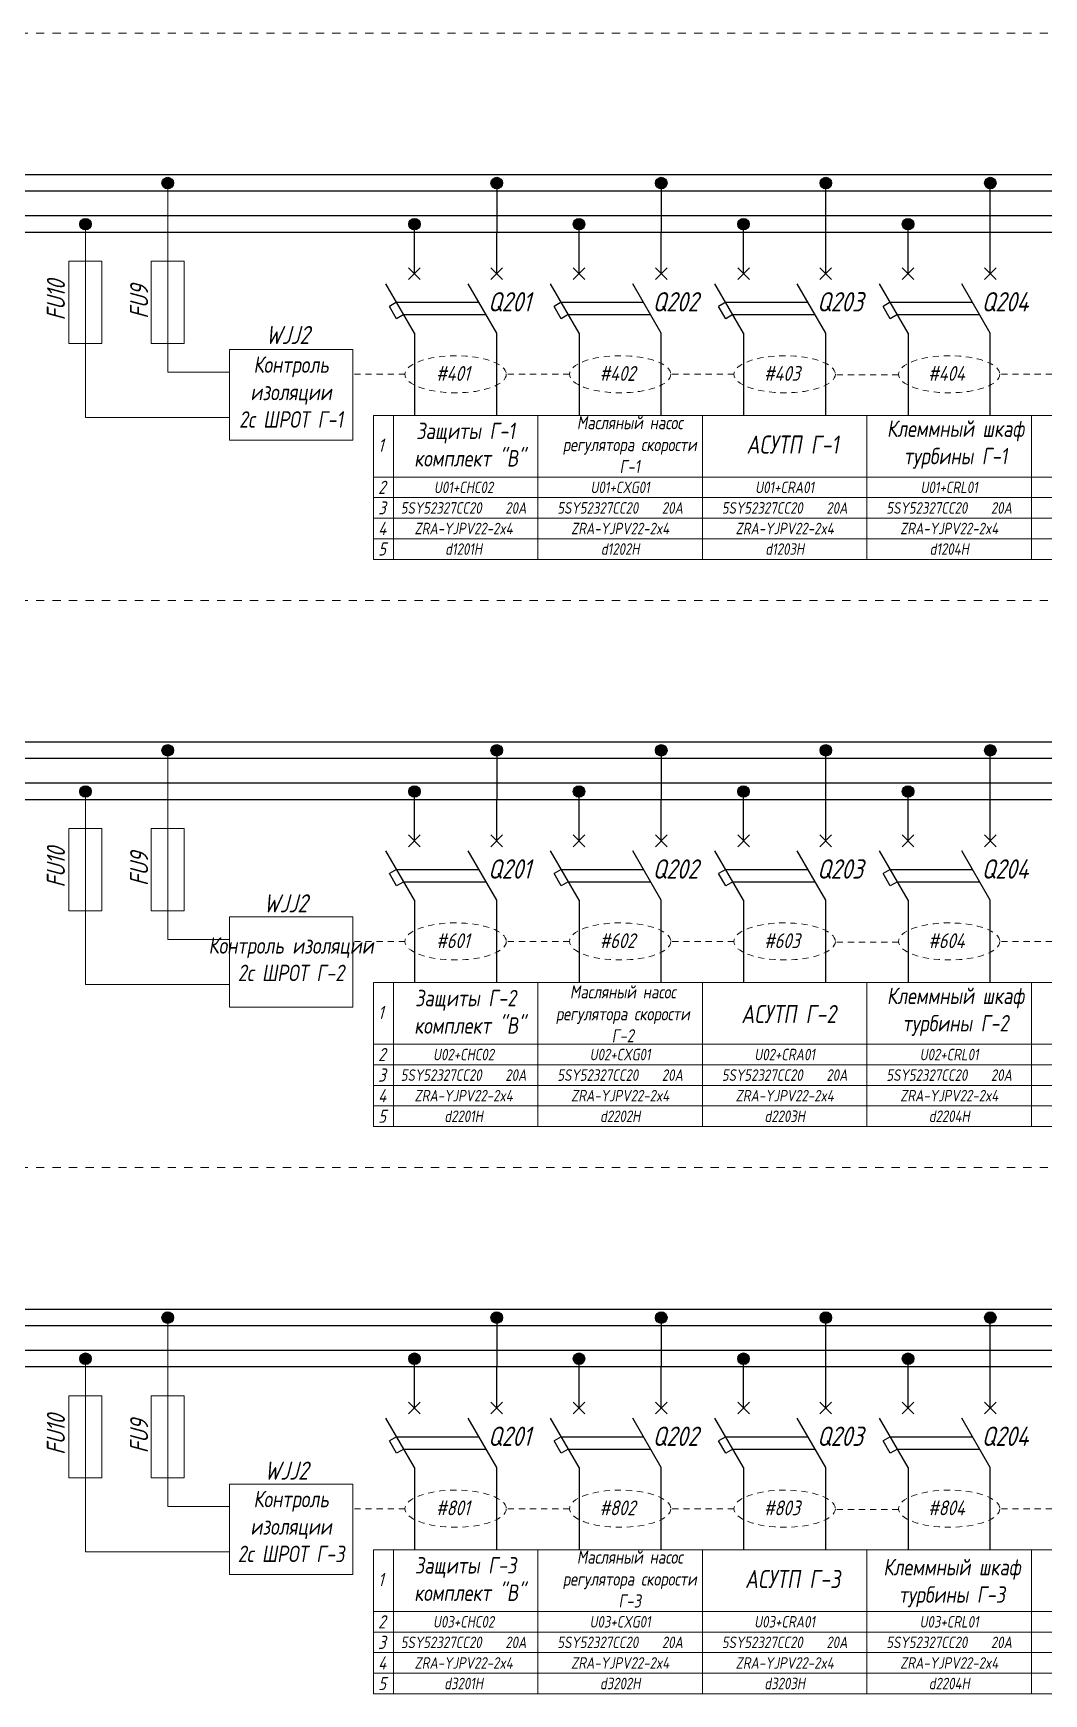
# Model space of a CAD drawing. Header units: millimetres. Extents: x 2704 to 4357, y 2919 to 4427.
# Drawn here: x 3364.7 to 3487.6, y 3932.5 to 4134.3 of the extents above; entities that cross this region are included whole.
import ezdxf
from ezdxf.enums import TextEntityAlignment as Align

# ---------------------------------------------------------------- set-up
doc = ezdxf.new("R2010")
doc.units = ezdxf.units.MM
doc.linetypes.add('JIS_02_0.7', pattern=[1.35, 0.75, -0.6])
doc.linetypes.add('JIS_02_1.0', pattern=[2, 1, -1])
doc.styles.add('eskdw', font='', dxfattribs={"oblique": 10})
doc.styles.add('Гост', font='', dxfattribs={"oblique": 10, "height": 1.4})
doc.styles.get('eskdw').set_extended_font_data('GOST type A')
doc.styles.get('Гост').set_extended_font_data('GOST type A')

msp = doc.modelspace()

# ---------------------------------------------------------------- hatches: boundary and pattern name
for points in [[(3381.76, 4116.11, 1), (3380.36, 4116.11, 1)], [(3381.76, 4116.11, 1), (3380.36, 4116.11, 1)], [(3421.76, 4116.11, 1), (3420.36, 4116.11, 1)], [(3421.76, 4116.11, 1), (3420.36, 4116.11, 1)], [(3441.76, 4116.11, 1), (3440.36, 4116.11, 1)], [(3441.76, 4116.11, 1), (3440.36, 4116.11, 1)], [(3461.76, 4116.11, 1), (3460.36, 4116.11, 1)], [(3461.76, 4116.11, 1), (3460.36, 4116.11, 1)], [(3481.76, 4116.11, 1), (3480.36, 4116.11, 1)], [(3481.76, 4116.11, 1), (3480.36, 4116.11, 1)], [(3371.76, 4111.11, 1), (3370.36, 4111.11, 1)], [(3371.76, 4111.11, 1), (3370.36, 4111.11, 1)], [(3371.76, 4111.11, 1), (3370.36, 4111.11, 1)], [(3411.76, 4111.11, 1), (3410.36, 4111.11, 1)], [(3411.76, 4111.11, 1), (3410.36, 4111.11, 1)], [(3411.76, 4111.11, 1), (3410.36, 4111.11, 1)], [(3431.76, 4111.11, 1), (3430.36, 4111.11, 1)], [(3431.76, 4111.11, 1), (3430.36, 4111.11, 1)], [(3451.76, 4111.11, 1), (3450.36, 4111.11, 1)], [(3451.76, 4111.11, 1), (3450.36, 4111.11, 1)], [(3471.76, 4111.11, 1), (3470.36, 4111.11, 1)], [(3471.76, 4111.11, 1), (3470.36, 4111.11, 1)], [(3381.76, 4047.15, 1), (3380.36, 4047.15, 1)], [(3381.76, 4047.15, 1), (3380.36, 4047.15, 1)], [(3421.76, 4047.15, 1), (3420.36, 4047.15, 1)], [(3421.76, 4047.15, 1), (3420.36, 4047.15, 1)], [(3441.76, 4047.15, 1), (3440.36, 4047.15, 1)], [(3441.76, 4047.15, 1), (3440.36, 4047.15, 1)], [(3461.76, 4047.15, 1), (3460.36, 4047.15, 1)], [(3461.76, 4047.15, 1), (3460.36, 4047.15, 1)], [(3481.76, 4047.15, 1), (3480.36, 4047.15, 1)], [(3481.76, 4047.15, 1), (3480.36, 4047.15, 1)], [(3371.76, 4042.15, 1), (3370.36, 4042.15, 1)], [(3371.76, 4042.15, 1), (3370.36, 4042.15, 1)], [(3371.76, 4042.15, 1), (3370.36, 4042.15, 1)], [(3411.76, 4042.15, 1), (3410.36, 4042.15, 1)], [(3411.76, 4042.15, 1), (3410.36, 4042.15, 1)], [(3411.76, 4042.15, 1), (3410.36, 4042.15, 1)], [(3431.76, 4042.15, 1), (3430.36, 4042.15, 1)], [(3431.76, 4042.15, 1), (3430.36, 4042.15, 1)], [(3451.76, 4042.15, 1), (3450.36, 4042.15, 1)], [(3451.76, 4042.15, 1), (3450.36, 4042.15, 1)], [(3471.76, 4042.15, 1), (3470.36, 4042.15, 1)], [(3471.76, 4042.15, 1), (3470.36, 4042.15, 1)], [(3381.76, 3978.19, 1), (3380.36, 3978.19, 1)], [(3381.76, 3978.19, 1), (3380.36, 3978.19, 1)], [(3421.76, 3978.19, 1), (3420.36, 3978.19, 1)], [(3421.76, 3978.19, 1), (3420.36, 3978.19, 1)], [(3441.76, 3978.19, 1), (3440.36, 3978.19, 1)], [(3441.76, 3978.19, 1), (3440.36, 3978.19, 1)], [(3461.76, 3978.19, 1), (3460.36, 3978.19, 1)], [(3461.76, 3978.19, 1), (3460.36, 3978.19, 1)], [(3481.76, 3978.19, 1), (3480.36, 3978.19, 1)], [(3481.76, 3978.19, 1), (3480.36, 3978.19, 1)], [(3371.76, 3973.19, 1), (3370.36, 3973.19, 1)], [(3371.76, 3973.19, 1), (3370.36, 3973.19, 1)], [(3371.76, 3973.19, 1), (3370.36, 3973.19, 1)], [(3411.76, 3973.19, 1), (3410.36, 3973.19, 1)], [(3411.76, 3973.19, 1), (3410.36, 3973.19, 1)], [(3411.76, 3973.19, 1), (3410.36, 3973.19, 1)], [(3431.76, 3973.19, 1), (3430.36, 3973.19, 1)], [(3431.76, 3973.19, 1), (3430.36, 3973.19, 1)], [(3451.76, 3973.19, 1), (3450.36, 3973.19, 1)], [(3451.76, 3973.19, 1), (3450.36, 3973.19, 1)], [(3471.76, 3973.19, 1), (3470.36, 3973.19, 1)], [(3471.76, 3973.19, 1), (3470.36, 3973.19, 1)]]:
    msp.add_hatch(color=256).paths.add_polyline_path(points)

# ---------------------------------------------------------------- linework, layer by layer
at = {"linetype": 'JIS_02_1.0', "lineweight": 15}
for p, q in [((3806.06, 4134.33), (2808.86, 4134.33)), ((3826.06, 4065.37), (2788.86, 4065.37)), ((3846.06, 3996.42), (2788.86, 3996.42))]:
    msp.add_line(p, q, dxfattribs=at)
for p, q in [((3806.06, 4117.11), (3316.07, 4117.11)), ((3806.06, 4115.11), (3316.07, 4115.11)), ((3421.06, 4116.11), (3421.06, 4110.11)), ((3441.06, 4116.11), (3441.06, 4110.11)), ((3461.06, 4110.11), (3461.06, 4116.11)), ((3461.06, 4110.11), (3461.06, 4116.11)), ((3461.06, 4110.11), (3461.06, 4116.11)), ((3481.06, 4110.11), (3481.06, 4116.11)), ((3481.06, 4110.11), (3481.06, 4116.11)), ((3481.06, 4110.11), (3481.06, 4116.11)), ((3806.06, 4112.11), (3316.07, 4112.11)), ((3801.06, 4110.11), (3316.07, 4110.11)), ((3411.06, 4105.11), (3411.06, 4111.11)), ((3411.06, 4110.11), (3411.06, 4111.11)), ((3411.06, 4110.11), (3411.06, 4111.11)), ((3421.06, 4105.11), (3421.06, 4110.11)), ((3421.06, 4105.11), (3421.06, 4110.11)), ((3431.06, 4105.11), (3431.06, 4111.11)), ((3431.06, 4110.11), (3431.06, 4111.11)), ((3431.06, 4110.11), (3431.06, 4111.11)), ((3441.06, 4105.11), (3441.06, 4110.11)), ((3441.06, 4105.11), (3441.06, 4110.11)), ((3451.06, 4105.11), (3451.06, 4111.11)), ((3451.06, 4110.11), (3451.06, 4111.11)), ((3451.06, 4110.11), (3451.06, 4111.11)), ((3461.06, 4105.11), (3461.06, 4110.11)), ((3461.06, 4105.11), (3461.06, 4110.11)), ((3471.06, 4110.11), (3471.06, 4111.11)), ((3471.06, 4110.11), (3471.06, 4111.11)), ((3471.06, 4105.11), (3471.06, 4110.11)), ((3481.06, 4105.11), (3481.06, 4110.11)), ((3481.06, 4105.11), (3481.06, 4110.11)), ((3410.35, 4104.4), (3411.77, 4105.82)), ((3411.77, 4104.4), (3410.35, 4105.82)), ((3420.35, 4104.4), (3421.77, 4105.82)), ((3421.77, 4104.4), (3420.35, 4105.82)), ((3430.35, 4104.4), (3431.77, 4105.82)), ((3431.77, 4104.4), (3430.35, 4105.82)), ((3440.35, 4104.4), (3441.77, 4105.82)), ((3441.77, 4104.4), (3440.35, 4105.82)), ((3450.35, 4104.4), (3451.77, 4105.82)), ((3451.77, 4104.4), (3450.35, 4105.82)), ((3460.35, 4104.4), (3461.77, 4105.82)), ((3461.77, 4104.4), (3460.35, 4105.82)), ((3470.35, 4104.4), (3471.76, 4105.82)), ((3471.76, 4104.4), (3470.35, 4105.82)), ((3480.35, 4104.4), (3481.76, 4105.82)), ((3481.76, 4104.4), (3480.35, 4105.82)), ((3411.06, 4097.87), (3407.59, 4103.87)), ((3421.06, 4097.87), (3417.59, 4103.87)), ((3418.46, 4102.37), (3418.46, 4102.37)), ((3431.06, 4097.87), (3427.59, 4103.87)), ((3441.06, 4097.87), (3437.59, 4103.87)), ((3438.46, 4102.37), (3438.46, 4102.37)), ((3451.06, 4097.87), (3447.59, 4103.87)), ((3461.06, 4097.87), (3457.59, 4103.87)), ((3458.46, 4102.37), (3458.46, 4102.37)), ((3471.06, 4097.87), (3467.59, 4103.87)), ((3481.06, 4097.87), (3477.59, 4103.87)), ((3478.46, 4102.37), (3478.46, 4102.37)), ((3408.89, 4101.62), (3408.03, 4101.12)), ((3408.89, 4099.62), (3408.03, 4101.12)), ((3408.89, 4101.62), (3418.89, 4101.62)), ((3409.76, 4100.12), (3408.89, 4099.62)), ((3409.76, 4100.12), (3419.76, 4100.12)), ((3428.89, 4101.62), (3428.03, 4101.12)), ((3428.89, 4099.62), (3428.03, 4101.12)), ((3428.89, 4101.62), (3438.89, 4101.62)), ((3429.76, 4100.12), (3428.89, 4099.62)), ((3429.76, 4100.12), (3439.76, 4100.12)), ((3448.89, 4101.62), (3448.03, 4101.12)), ((3448.89, 4099.62), (3448.03, 4101.12)), ((3448.89, 4101.62), (3458.89, 4101.62)), ((3449.76, 4100.12), (3448.89, 4099.62)), ((3449.76, 4100.12), (3459.76, 4100.12)), ((3468.89, 4101.62), (3468.03, 4101.12)), ((3468.89, 4099.62), (3468.03, 4101.12)), ((3468.89, 4101.62), (3478.89, 4101.62)), ((3469.76, 4100.12), (3468.89, 4099.62)), ((3469.76, 4100.12), (3479.76, 4100.12)), ((3411.06, 4097.87), (3411.06, 4092.87)), ((3421.06, 4092.87), (3421.06, 4097.87)), ((3431.06, 4097.87), (3431.06, 4092.87)), ((3441.06, 4092.87), (3441.06, 4097.87)), ((3451.06, 4097.87), (3451.06, 4092.87)), ((3461.06, 4092.87), (3461.06, 4097.87)), ((3471.06, 4097.87), (3471.06, 4092.87)), ((3481.06, 4092.87), (3481.06, 4097.87)), ((3411.06, 4092.87), (3411.06, 4087.87)), ((3421.06, 4087.87), (3421.06, 4092.87)), ((3431.06, 4092.87), (3431.06, 4087.87)), ((3441.06, 4087.87), (3441.06, 4092.87)), ((3451.06, 4092.87), (3451.06, 4087.87)), ((3461.06, 4087.87), (3461.06, 4092.87)), ((3471.06, 4092.87), (3471.06, 4087.87)), ((3481.06, 4087.87), (3481.06, 4092.87)), ((3826.06, 4048.15), (3316.07, 4048.15)), ((3826.06, 4046.15), (3316.07, 4046.15)), ((3421.06, 4047.15), (3421.06, 4041.15)), ((3441.06, 4047.15), (3441.06, 4041.15)), ((3461.06, 4041.15), (3461.06, 4047.15)), ((3461.06, 4041.15), (3461.06, 4047.15)), ((3461.06, 4041.15), (3461.06, 4047.15)), ((3481.06, 4041.15), (3481.06, 4047.15)), ((3481.06, 4041.15), (3481.06, 4047.15)), ((3481.06, 4041.15), (3481.06, 4047.15)), ((3826.06, 4043.15), (3316.07, 4043.15)), ((3411.06, 4036.15), (3411.06, 4042.15)), ((3411.06, 4041.15), (3411.06, 4042.15)), ((3411.06, 4041.15), (3411.06, 4042.15)), ((3431.06, 4036.15), (3431.06, 4042.15)), ((3431.06, 4041.15), (3431.06, 4042.15)), ((3431.06, 4041.15), (3431.06, 4042.15)), ((3451.06, 4036.15), (3451.06, 4042.15)), ((3451.06, 4041.15), (3451.06, 4042.15)), ((3451.06, 4041.15), (3451.06, 4042.15)), ((3471.06, 4041.15), (3471.06, 4042.15)), ((3471.06, 4041.15), (3471.06, 4042.15)), ((3826.06, 4041.15), (3316.07, 4041.15)), ((3421.06, 4036.15), (3421.06, 4041.15)), ((3421.06, 4036.15), (3421.06, 4041.15)), ((3441.06, 4036.15), (3441.06, 4041.15)), ((3441.06, 4036.15), (3441.06, 4041.15)), ((3461.06, 4036.15), (3461.06, 4041.15)), ((3461.06, 4036.15), (3461.06, 4041.15)), ((3471.06, 4036.15), (3471.06, 4041.15)), ((3481.06, 4036.15), (3481.06, 4041.15)), ((3481.06, 4036.15), (3481.06, 4041.15)), ((3410.35, 4035.44), (3411.77, 4036.86)), ((3411.77, 4035.44), (3410.35, 4036.86)), ((3420.35, 4035.44), (3421.77, 4036.86)), ((3421.77, 4035.44), (3420.35, 4036.86)), ((3430.35, 4035.44), (3431.77, 4036.86)), ((3431.77, 4035.44), (3430.35, 4036.86)), ((3440.35, 4035.44), (3441.77, 4036.86)), ((3441.77, 4035.44), (3440.35, 4036.86)), ((3450.35, 4035.44), (3451.77, 4036.86)), ((3451.77, 4035.44), (3450.35, 4036.86)), ((3460.35, 4035.44), (3461.77, 4036.86)), ((3461.77, 4035.44), (3460.35, 4036.86)), ((3470.35, 4035.44), (3471.76, 4036.86)), ((3471.76, 4035.44), (3470.35, 4036.86)), ((3480.35, 4035.44), (3481.76, 4036.86)), ((3481.76, 4035.44), (3480.35, 4036.86)), ((3411.06, 4028.92), (3407.59, 4034.92)), ((3421.06, 4028.92), (3417.59, 4034.92)), ((3418.46, 4033.42), (3418.46, 4033.42)), ((3431.06, 4028.92), (3427.59, 4034.92)), ((3441.06, 4028.92), (3437.59, 4034.92)), ((3438.46, 4033.42), (3438.46, 4033.42)), ((3451.06, 4028.92), (3447.59, 4034.92)), ((3461.06, 4028.92), (3457.59, 4034.92)), ((3458.46, 4033.42), (3458.46, 4033.42)), ((3471.06, 4028.92), (3467.59, 4034.92)), ((3481.06, 4028.92), (3477.59, 4034.92)), ((3478.46, 4033.42), (3478.46, 4033.42)), ((3408.89, 4032.67), (3408.03, 4032.17)), ((3408.89, 4030.67), (3408.03, 4032.17)), ((3408.89, 4032.67), (3418.89, 4032.67)), ((3428.89, 4032.67), (3428.03, 4032.17)), ((3428.89, 4030.67), (3428.03, 4032.17)), ((3428.89, 4032.67), (3438.89, 4032.67)), ((3448.89, 4032.67), (3448.03, 4032.17)), ((3448.89, 4030.67), (3448.03, 4032.17)), ((3448.89, 4032.67), (3458.89, 4032.67)), ((3468.89, 4032.67), (3468.03, 4032.17)), ((3468.89, 4030.67), (3468.03, 4032.17)), ((3468.89, 4032.67), (3478.89, 4032.67)), ((3409.76, 4031.17), (3408.89, 4030.67)), ((3409.76, 4031.17), (3419.76, 4031.17)), ((3429.76, 4031.17), (3428.89, 4030.67)), ((3429.76, 4031.17), (3439.76, 4031.17)), ((3449.76, 4031.17), (3448.89, 4030.67)), ((3449.76, 4031.17), (3459.76, 4031.17)), ((3469.76, 4031.17), (3468.89, 4030.67)), ((3469.76, 4031.17), (3479.76, 4031.17)), ((3411.06, 4028.92), (3411.06, 4023.92)), ((3421.06, 4023.92), (3421.06, 4028.92)), ((3431.06, 4028.92), (3431.06, 4023.92)), ((3441.06, 4023.92), (3441.06, 4028.92)), ((3451.06, 4028.92), (3451.06, 4023.92)), ((3461.06, 4023.92), (3461.06, 4028.92)), ((3471.06, 4028.92), (3471.06, 4023.92)), ((3481.06, 4023.92), (3481.06, 4028.92)), ((3411.06, 4023.92), (3411.06, 4018.92)), ((3421.06, 4018.92), (3421.06, 4023.92)), ((3431.06, 4023.92), (3431.06, 4018.92)), ((3441.06, 4018.92), (3441.06, 4023.92)), ((3451.06, 4023.92), (3451.06, 4018.92)), ((3461.06, 4018.92), (3461.06, 4023.92)), ((3471.06, 4023.92), (3471.06, 4018.92)), ((3481.06, 4018.92), (3481.06, 4023.92)), ((3846.06, 3979.19), (3316.07, 3979.19)), ((3846.06, 3977.19), (3316.07, 3977.19)), ((3421.06, 3978.19), (3421.06, 3972.19)), ((3441.06, 3978.19), (3441.06, 3972.19)), ((3461.06, 3972.19), (3461.06, 3978.19)), ((3461.06, 3972.19), (3461.06, 3978.19)), ((3461.06, 3972.19), (3461.06, 3978.19)), ((3481.06, 3972.19), (3481.06, 3978.19)), ((3481.06, 3972.19), (3481.06, 3978.19)), ((3481.06, 3972.19), (3481.06, 3978.19)), ((3846.06, 3974.19), (3316.07, 3974.19)), ((3411.06, 3967.19), (3411.06, 3973.19)), ((3411.06, 3972.19), (3411.06, 3973.19)), ((3411.06, 3972.19), (3411.06, 3973.19)), ((3431.06, 3967.19), (3431.06, 3973.19)), ((3431.06, 3972.19), (3431.06, 3973.19)), ((3431.06, 3972.19), (3431.06, 3973.19)), ((3451.06, 3967.19), (3451.06, 3973.19)), ((3451.06, 3972.19), (3451.06, 3973.19)), ((3451.06, 3972.19), (3451.06, 3973.19)), ((3471.06, 3972.19), (3471.06, 3973.19)), ((3471.06, 3972.19), (3471.06, 3973.19)), ((3841.06, 3972.19), (3316.07, 3972.19)), ((3421.06, 3967.19), (3421.06, 3972.19)), ((3421.06, 3967.19), (3421.06, 3972.19)), ((3441.06, 3967.19), (3441.06, 3972.19)), ((3441.06, 3967.19), (3441.06, 3972.19)), ((3461.06, 3967.19), (3461.06, 3972.19)), ((3461.06, 3967.19), (3461.06, 3972.19)), ((3471.06, 3967.19), (3471.06, 3972.19)), ((3481.06, 3967.19), (3481.06, 3972.19)), ((3481.06, 3967.19), (3481.06, 3972.19)), ((3410.35, 3966.49), (3411.77, 3967.9)), ((3411.77, 3966.49), (3410.35, 3967.9)), ((3420.35, 3966.49), (3421.77, 3967.9)), ((3421.77, 3966.49), (3420.35, 3967.9)), ((3430.35, 3966.49), (3431.77, 3967.9)), ((3431.77, 3966.49), (3430.35, 3967.9)), ((3440.35, 3966.49), (3441.77, 3967.9)), ((3441.77, 3966.49), (3440.35, 3967.9)), ((3450.35, 3966.49), (3451.77, 3967.9)), ((3451.77, 3966.49), (3450.35, 3967.9)), ((3460.35, 3966.49), (3461.77, 3967.9)), ((3461.77, 3966.49), (3460.35, 3967.9)), ((3470.35, 3966.49), (3471.76, 3967.9)), ((3471.76, 3966.49), (3470.35, 3967.9)), ((3480.35, 3966.49), (3481.76, 3967.9)), ((3481.76, 3966.49), (3480.35, 3967.9)), ((3411.06, 3959.96), (3407.59, 3965.96)), ((3421.06, 3959.96), (3417.59, 3965.96)), ((3431.06, 3959.96), (3427.59, 3965.96)), ((3441.06, 3959.96), (3437.59, 3965.96)), ((3451.06, 3959.96), (3447.59, 3965.96)), ((3461.06, 3959.96), (3457.59, 3965.96)), ((3471.06, 3959.96), (3467.59, 3965.96)), ((3481.06, 3959.96), (3477.59, 3965.96)), ((3408.89, 3963.71), (3408.03, 3963.21)), ((3408.89, 3961.71), (3408.03, 3963.21)), ((3408.89, 3963.71), (3418.89, 3963.71)), ((3418.46, 3964.46), (3418.46, 3964.46)), ((3428.89, 3963.71), (3428.03, 3963.21)), ((3428.89, 3961.71), (3428.03, 3963.21)), ((3428.89, 3963.71), (3438.89, 3963.71)), ((3438.46, 3964.46), (3438.46, 3964.46)), ((3448.89, 3963.71), (3448.03, 3963.21)), ((3448.89, 3961.71), (3448.03, 3963.21)), ((3448.89, 3963.71), (3458.89, 3963.71)), ((3458.46, 3964.46), (3458.46, 3964.46)), ((3468.89, 3963.71), (3468.03, 3963.21)), ((3468.89, 3961.71), (3468.03, 3963.21)), ((3468.89, 3963.71), (3478.89, 3963.71)), ((3478.46, 3964.46), (3478.46, 3964.46)), ((3409.76, 3962.21), (3408.89, 3961.71)), ((3409.76, 3962.21), (3419.76, 3962.21)), ((3429.76, 3962.21), (3428.89, 3961.71)), ((3429.76, 3962.21), (3439.76, 3962.21)), ((3449.76, 3962.21), (3448.89, 3961.71)), ((3449.76, 3962.21), (3459.76, 3962.21)), ((3469.76, 3962.21), (3468.89, 3961.71)), ((3469.76, 3962.21), (3479.76, 3962.21)), ((3411.06, 3959.96), (3411.06, 3954.96)), ((3421.06, 3954.96), (3421.06, 3959.96)), ((3431.06, 3959.96), (3431.06, 3954.96)), ((3441.06, 3954.96), (3441.06, 3959.96)), ((3451.06, 3959.96), (3451.06, 3954.96)), ((3461.06, 3954.96), (3461.06, 3959.96)), ((3471.06, 3959.96), (3471.06, 3954.96)), ((3481.06, 3954.96), (3481.06, 3959.96)), ((3411.06, 3954.96), (3411.06, 3949.96)), ((3421.06, 3949.96), (3421.06, 3954.96)), ((3431.06, 3954.96), (3431.06, 3949.96)), ((3441.06, 3949.96), (3441.06, 3954.96)), ((3451.06, 3954.96), (3451.06, 3949.96)), ((3461.06, 3949.96), (3461.06, 3954.96)), ((3471.06, 3954.96), (3471.06, 3949.96)), ((3481.06, 3949.96), (3481.06, 3954.96))]:
    msp.add_line(p, q)
at = {"lineweight": 15}
for p, q in [((3381.06, 4106.62), (3381.06, 4116.11)), ((3371.06, 4111.62), (3371.06, 4106.62)), ((3373.06, 4106.62), (3369.06, 4106.62)), ((3369.06, 4106.62), (3369.06, 4096.62)), ((3371.06, 4106.62), (3371.06, 4096.62)), ((3373.06, 4096.62), (3373.06, 4106.62)), ((3383.06, 4106.62), (3379.06, 4106.62)), ((3379.06, 4106.62), (3379.06, 4096.62)), ((3381.06, 4106.62), (3381.06, 4096.62)), ((3383.06, 4096.62), (3383.06, 4106.62)), ((3369.06, 4096.62), (3373.06, 4096.62)), ((3371.06, 4087.62), (3371.06, 4096.62)), ((3379.06, 4096.62), (3383.06, 4096.62)), ((3381.06, 4096.62), (3381.06, 4096.62)), ((3381.06, 4093.12), (3381.06, 4096.62)), ((3388.56, 4084.87), (3388.56, 4095.87)), ((3388.56, 4095.87), (3403.56, 4095.87)), ((3403.56, 4095.87), (3403.56, 4084.87)), ((3381.06, 4093.12), (3388.56, 4093.12)), ((3371.06, 4087.62), (3388.56, 4087.62)), ((3403.56, 4084.87), (3388.56, 4084.87)), ((3381.06, 4037.66), (3381.06, 4047.15)), ((3371.06, 4042.66), (3371.06, 4037.66)), ((3373.06, 4037.66), (3369.06, 4037.66)), ((3369.06, 4037.66), (3369.06, 4027.66)), ((3371.06, 4037.66), (3371.06, 4027.66)), ((3373.06, 4027.66), (3373.06, 4037.66)), ((3383.06, 4037.66), (3379.06, 4037.66)), ((3379.06, 4037.66), (3379.06, 4027.66)), ((3381.06, 4037.66), (3381.06, 4027.66)), ((3383.06, 4027.66), (3383.06, 4037.66)), ((3369.06, 4027.66), (3373.06, 4027.66)), ((3371.06, 4018.67), (3371.06, 4027.66)), ((3379.06, 4027.66), (3383.06, 4027.66)), ((3381.06, 4027.66), (3381.06, 4027.66)), ((3381.06, 4024.17), (3381.06, 4027.66)), ((3388.56, 4015.92), (3388.56, 4026.92)), ((3388.56, 4026.92), (3403.56, 4026.92)), ((3403.56, 4026.92), (3403.56, 4015.92)), ((3381.06, 4024.17), (3388.56, 4024.17)), ((3371.06, 4018.67), (3388.56, 4018.67)), ((3403.56, 4015.92), (3388.56, 4015.92)), ((3381.06, 3968.7), (3381.06, 3978.19)), ((3371.06, 3973.7), (3371.06, 3968.7)), ((3373.06, 3968.7), (3369.06, 3968.7)), ((3369.06, 3968.7), (3369.06, 3958.7)), ((3371.06, 3968.7), (3371.06, 3958.7)), ((3373.06, 3958.7), (3373.06, 3968.7)), ((3383.06, 3968.7), (3379.06, 3968.7)), ((3379.06, 3968.7), (3379.06, 3958.7)), ((3381.06, 3968.7), (3381.06, 3958.7)), ((3383.06, 3958.7), (3383.06, 3968.7)), ((3369.06, 3958.7), (3373.06, 3958.7)), ((3371.06, 3949.71), (3371.06, 3958.7)), ((3379.06, 3958.7), (3383.06, 3958.7)), ((3381.06, 3958.7), (3381.06, 3958.7)), ((3381.06, 3955.21), (3381.06, 3958.7)), ((3388.56, 3946.96), (3388.56, 3957.96)), ((3388.56, 3957.96), (3403.56, 3957.96)), ((3403.56, 3957.96), (3403.56, 3946.96)), ((3381.06, 3955.21), (3388.56, 3955.21)), ((3371.06, 3949.71), (3388.56, 3949.71)), ((3403.56, 3946.96), (3388.56, 3946.96))]:
    msp.add_line(p, q, dxfattribs=at)
at = {"linetype": 'JIS_02_0.7', "lineweight": 15}
for p, q in [((3409.9, 4092.87), (3403.56, 4092.87)), ((3409.9, 4023.92), (3403.56, 4023.92)), ((3409.9, 3954.96), (3403.56, 3954.96))]:
    msp.add_line(p, q, dxfattribs=at)
at = {"linetype": 'JIS_02_0.7', "lineweight": 13}
for p, q in [((3429.9, 4092.87), (3422.22, 4092.87)), ((3449.9, 4092.87), (3442.22, 4092.87)), ((3469.89, 4092.79), (3462.21, 4092.79)), ((3489.9, 4092.87), (3482.22, 4092.87)), ((3429.9, 4023.92), (3422.22, 4023.92)), ((3449.9, 4023.92), (3442.22, 4023.92)), ((3469.89, 4023.83), (3462.21, 4023.83)), ((3489.9, 4023.92), (3482.22, 4023.92)), ((3429.9, 3954.96), (3422.22, 3954.96)), ((3449.9, 3954.96), (3442.22, 3954.96)), ((3469.89, 3954.87), (3462.21, 3954.87)), ((3489.9, 3954.96), (3482.22, 3954.96))]:
    msp.add_line(p, q, dxfattribs=at)
at = {"lineweight": 9}
for p, q in [((3406.06, 4087.87), (3406.06, 4070.37)), ((3406.06, 4087.87), (3406.06, 4070.37)), ((3406.06, 4087.87), (3406.06, 4070.37)), ((3406.06, 4087.87), (3406.06, 4070.37)), ((3408.5, 4087.87), (3406.06, 4087.87)), ((3408.5, 4087.87), (3806.06, 4087.87)), ((3408.5, 4087.87), (3408.5, 4070.37)), ((3426.06, 4087.87), (3426.06, 4070.37)), ((3446.06, 4087.87), (3446.06, 4070.37)), ((3466.06, 4087.87), (3466.06, 4070.37)), ((3466.06, 4087.87), (3466.06, 4070.37)), ((3486.06, 4087.87), (3486.06, 4070.37)), ((3408.5, 4080.37), (3406.06, 4080.37)), ((3408.5, 4080.37), (3806.06, 4080.37)), ((3408.5, 4077.87), (3406.06, 4077.87)), ((3408.5, 4077.87), (3806.06, 4077.87)), ((3408.5, 4075.37), (3406.06, 4075.37)), ((3408.5, 4075.37), (3806.06, 4075.37)), ((3408.5, 4072.87), (3406.06, 4072.87)), ((3408.5, 4072.87), (3806.06, 4072.87)), ((3408.5, 4070.37), (3406.06, 4070.37)), ((3408.5, 4070.37), (3806.06, 4070.37)), ((3406.06, 4018.92), (3406.06, 4001.42)), ((3406.06, 4018.92), (3406.06, 4001.42)), ((3406.06, 4018.92), (3406.06, 4001.42)), ((3406.06, 4018.92), (3406.06, 4001.42)), ((3408.5, 4018.92), (3406.06, 4018.92)), ((3408.5, 4018.92), (3806.06, 4018.92)), ((3408.5, 4018.92), (3408.5, 4001.42)), ((3426.06, 4018.92), (3426.06, 4001.42)), ((3446.06, 4018.92), (3446.06, 4001.42)), ((3466.06, 4018.92), (3466.06, 4001.42)), ((3466.06, 4018.92), (3466.06, 4001.42)), ((3486.06, 4018.92), (3486.06, 4001.42)), ((3408.5, 4011.42), (3406.06, 4011.42)), ((3408.5, 4011.42), (3806.06, 4011.42)), ((3408.5, 4008.92), (3406.06, 4008.92)), ((3408.5, 4008.92), (3806.06, 4008.92)), ((3408.5, 4006.42), (3406.06, 4006.42)), ((3408.5, 4006.42), (3806.06, 4006.42)), ((3408.5, 4003.92), (3406.06, 4003.92)), ((3408.5, 4003.92), (3806.06, 4003.92)), ((3408.5, 4001.42), (3406.06, 4001.42)), ((3408.5, 4001.42), (3806.06, 4001.42)), ((3406.06, 3949.96), (3406.06, 3932.46)), ((3406.06, 3949.96), (3406.06, 3932.46)), ((3406.06, 3949.96), (3406.06, 3932.46)), ((3406.06, 3949.96), (3406.06, 3932.46)), ((3408.5, 3949.96), (3406.06, 3949.96)), ((3408.5, 3949.96), (3806.06, 3949.96)), ((3408.5, 3949.96), (3408.5, 3932.46)), ((3426.06, 3949.96), (3426.06, 3932.46)), ((3446.06, 3949.96), (3446.06, 3932.46)), ((3466.06, 3949.96), (3466.06, 3932.46)), ((3466.06, 3949.96), (3466.06, 3932.46)), ((3486.06, 3949.96), (3486.06, 3932.46)), ((3408.5, 3942.46), (3406.06, 3942.46)), ((3408.5, 3942.46), (3806.06, 3942.46)), ((3408.5, 3939.96), (3406.06, 3939.96)), ((3408.5, 3939.96), (3806.06, 3939.96)), ((3408.5, 3937.46), (3406.06, 3937.46)), ((3408.5, 3937.46), (3806.06, 3937.46)), ((3408.5, 3934.96), (3406.06, 3934.96)), ((3408.5, 3934.96), (3806.06, 3934.96)), ((3408.5, 3932.46), (3406.06, 3932.46)), ((3408.5, 3932.46), (3806.06, 3932.46))]:
    msp.add_line(p, q, dxfattribs=at)
for centre in [(3381.06, 4116.11), (3381.06, 4116.11), (3421.06, 4116.11), (3421.06, 4116.11), (3441.06, 4116.11), (3441.06, 4116.11), (3461.06, 4116.11), (3461.06, 4116.11), (3481.06, 4116.11), (3481.06, 4116.11), (3371.06, 4111.11), (3371.06, 4111.11), (3371.06, 4111.11), (3411.06, 4111.11), (3411.06, 4111.11), (3411.06, 4111.11), (3431.06, 4111.11), (3431.06, 4111.11), (3451.06, 4111.11), (3451.06, 4111.11), (3471.06, 4111.11), (3471.06, 4111.11), (3381.06, 4047.15), (3381.06, 4047.15), (3421.06, 4047.15), (3421.06, 4047.15), (3441.06, 4047.15), (3441.06, 4047.15), (3461.06, 4047.15), (3461.06, 4047.15), (3481.06, 4047.15), (3481.06, 4047.15), (3371.06, 4042.15), (3371.06, 4042.15), (3371.06, 4042.15), (3411.06, 4042.15), (3411.06, 4042.15), (3411.06, 4042.15), (3431.06, 4042.15), (3431.06, 4042.15), (3451.06, 4042.15), (3451.06, 4042.15), (3471.06, 4042.15), (3471.06, 4042.15), (3381.06, 3978.19), (3381.06, 3978.19), (3421.06, 3978.19), (3421.06, 3978.19), (3441.06, 3978.19), (3441.06, 3978.19), (3461.06, 3978.19), (3461.06, 3978.19), (3481.06, 3978.19), (3481.06, 3978.19), (3371.06, 3973.19), (3371.06, 3973.19), (3371.06, 3973.19), (3411.06, 3973.19), (3411.06, 3973.19), (3411.06, 3973.19), (3431.06, 3973.19), (3431.06, 3973.19), (3451.06, 3973.19), (3451.06, 3973.19), (3471.06, 3973.19), (3471.06, 3973.19)]:
    msp.add_circle(centre, 0.7)
at = {"linetype": 'JIS_02_0.7', "lineweight": 13}
for centre in [(3416.06, 4092.87), (3436.06, 4092.87), (3456.06, 4092.87), (3476.06, 4092.87), (3416.06, 4023.92), (3436.06, 4023.92), (3456.06, 4023.92), (3476.06, 4023.92), (3416.06, 3954.96), (3436.06, 3954.96), (3456.06, 3954.96), (3476.06, 3954.96)]:
    msp.add_ellipse(centre, major_axis=(6.16, 0), ratio=0.365853, dxfattribs=at)

# ---------------------------------------------------------------- texts
at = {"color": 0, "lineweight": 15, "style": 'eskdw', "oblique": 15}
for s, p in [('FU10', (3368.57, 4099.42)), ('FU9', (3378.69, 4099.62)), ('FU10', (3368.57, 4030.47)), ('FU9', (3378.69, 4030.66)), ('FU10', (3368.57, 3961.51)), ('FU9', (3378.69, 3961.7))]:
    msp.add_text(s, height=2.2, rotation=90, dxfattribs=at).set_placement(p)
at = {"style": 'eskdw', "oblique": 15}
for s, p in [('Q201', (3419.99, 4100.5)), ('Q202', (3439.99, 4100.5)), ('Q203', (3459.99, 4100.5)), ('Q204', (3479.99, 4100.5)), ('Q201', (3419.99, 4031.55)), ('Q202', (3439.99, 4031.55)), ('Q203', (3459.99, 4031.55)), ('Q204', (3479.99, 4031.55)), ('Q201', (3419.99, 3962.59)), ('Q202', (3439.99, 3962.59)), ('Q203', (3459.99, 3962.59)), ('Q204', (3479.99, 3962.59))]:
    msp.add_text(s, height=2.355, dxfattribs=at).set_placement(p)
at = {"lineweight": 15, "style": 'eskdw', "oblique": 15}
for p in [(3392.94, 4096.54), (3392.69, 4027.45), (3392.78, 3958.49)]:
    msp.add_text('WJJ2', height=2.2, dxfattribs=at).set_placement(p)
at = {"lineweight": 9, "style": 'eskdw', "oblique": 15}
for s, p in [('#401', (3415.7, 4092.97)), ('#402', (3435.7, 4092.97)), ('#403', (3455.7, 4092.97)), ('#404', (3475.7, 4092.97)), ('#601', (3415.7, 4024.01)), ('#602', (3435.7, 4024.01)), ('#603', (3455.7, 4024.01)), ('#604', (3475.7, 4024.01)), ('#801', (3415.7, 3955.06)), ('#802', (3435.7, 3955.06)), ('#803', (3455.7, 3955.06)), ('#804', (3475.7, 3955.06))]:
    msp.add_text(s, height=1.8, dxfattribs=at).set_placement(p, align=Align.MIDDLE_CENTER)
at = {"lineweight": 9, "oblique": 15}
for s, style, p in [('1', 'eskdw', (3406.64, 4083.45)), ('2', 'Гост', (3406.64, 4078.33)), ('3', 'Гост', (3406.64, 4075.83)), ('4', 'Гост', (3406.64, 4073.33)), ('5', 'Гост', (3406.64, 4070.83)), ('1', 'eskdw', (3406.64, 4014.49)), ('2', 'Гост', (3406.64, 4009.37)), ('3', 'Гост', (3406.64, 4006.87)), ('4', 'Гост', (3406.64, 4004.37)), ('5', 'Гост', (3406.64, 4001.87)), ('1', 'eskdw', (3406.64, 3945.54)), ('2', 'Гост', (3406.64, 3940.41)), ('3', 'Гост', (3406.64, 3937.91)), ('4', 'Гост', (3406.64, 3935.41)), ('5', 'Гост', (3406.64, 3932.91))]:
    msp.add_text(s, height=1.6, dxfattribs=dict(at, style=style)).set_placement(p)
at = {"lineweight": 15, "char_height": 2, "attachment_point": 5, "style": 'Гост'}
for s, width, insert in [('Контроль изоляции\\P2с ШРОТ Г-1', 15.461, (3396.06, 4090.71)), ('Контроль изоляции\\P2с ШРОТ Г-2', 19.6999, (3396.06, 4021.76)), ('Контроль изоляции\\P2с ШРОТ Г-3', 18.0061, (3396.06, 3952.8))]:
    msp.add_mtext_dynamic_manual_height_columns(s, width=width, gutter_width=6, heights=[0], dxfattribs=dict(at, insert=insert))
at = {"lineweight": 9, "attachment_point": 5, "style": 'Гост'}
for s, width, insert, char_height in [('Защиты Г-1\\P комплект "В"', 17.5533, (3417.28, 4084.32), 2), ('\\pl4.8;Масляный насос \\Pрегулятора скорости \\PГ-1\\P', 25.5973, (3434.83, 4084.32), 1.6), ('\\pl4;Клеммный шкаф \\Pтурбины Г-1', 22.431, (3474.83, 4084.32), 2), ('\\pl4.4;АСУТП Г-1', 22.2746, (3454.83, 4084.32), 2.2), ('Защиты Г-2\\P комплект "В"', 17.5533, (3417.28, 4015.37), 2), ('\\pl4.8;Масляный насос \\Pрегулятора скорости \\PГ-2\\P', 25.5973, (3433.99, 4015.12), 1.6), ('\\pl4;Клеммный шкаф \\Pтурбины Г-2', 22.431, (3474.83, 4015.37), 2), ('\\pl4.4;АСУТП Г-2', 22.2746, (3454.36, 4015.09), 2.2), ('Защиты Г-3\\P комплект "В"', 17.5533, (3417.28, 3946.41), 2), ('\\pl4.8;Масляный насос \\Pрегулятора скорости \\PГ-3\\P', 25.5973, (3434.83, 3946.41), 1.6), ('\\pl4;Клеммный шкаф \\Pтурбины Г-3', 22.431, (3474.39, 3945.92), 2), ('\\pl4.4;АСУТП Г-3', 22.2746, (3454.83, 3946.41), 2.2)]:
    msp.add_mtext_dynamic_manual_height_columns(s, width=width, gutter_width=6, heights=[0], dxfattribs=dict(at, insert=insert, char_height=char_height))
at = {"lineweight": 9, "char_height": 1.4, "width": 20, "attachment_point": 5, "style": 'Гост'}
for s, insert in [('{\\fGOST 2.304 type A|b0|i0|c0|p34;U01+CHC02}', (3417.03, 4079.12)), ('{\\fGOST 2.304 type A|b0|i0|c0|p34;U01+CXG01}', (3436.06, 4079.12)), ('{\\fGOST 2.304 type A|b0|i0|c0|p34;U01+CRA01}', (3456.06, 4079.12)), ('{\\fGOST 2.304 type A|b0|i0|c0|p34;U01+CRL01}', (3476.06, 4079.12)), ('{\\fGOST 2.304 type A|b0|i0|c204|p34;5SY52327CC20    20А}', (3417.03, 4076.62)), ('{\\fGOST 2.304 type A|b0|i0|c204|p34;5SY52327CC20    20А}', (3436.06, 4076.62)), ('{\\fGOST 2.304 type A|b0|i0|c204|p34;5SY52327CC20    20А}', (3456.06, 4076.62)), ('{\\fGOST 2.304 type A|b0|i0|c204|p34;5SY52327CC20    20А}', (3476.06, 4076.62)), ('{\\fGOST 2.304 type A|b0|i0|c204|p34;ZRA-YJPV22-2x4}', (3417.03, 4074.12)), ('{\\fGOST 2.304 type A|b0|i0|c204|p34;ZRA-YJPV22-2x4}', (3436.06, 4074.12)), ('{\\fGOST 2.304 type A|b0|i0|c204|p34;ZRA-YJPV22-2x4}', (3456.06, 4074.12)), ('{\\fGOST 2.304 type A|b0|i0|c204|p34;ZRA-YJPV22-2x4}', (3476.06, 4074.12)), ('{\\fGOST 2.304 type A|b0|i0|c204|p34;d1201H}', (3417.03, 4071.62)), ('{\\fGOST 2.304 type A|b0|i0|c204|p34;d1202H}', (3436.06, 4071.62)), ('{\\fGOST 2.304 type A|b0|i0|c204|p34;d1203H}', (3456.06, 4071.62)), ('{\\fGOST 2.304 type A|b0|i0|c204|p34;d1204H}', (3476.06, 4071.62)), ('{\\fGOST 2.304 type A|b0|i0|c0|p34;U\\fGOST 2.304 type A|b0|i0|c204|p34;02\\fGOST 2.304 type A|b0|i0|c0|p34;+CHC02}', (3417.03, 4010.17)), ('{\\fGOST 2.304 type A|b0|i0|c0|p34;U\\fGOST 2.304 type A|b0|i0|c204|p34;02\\fGOST 2.304 type A|b0|i0|c0|p34;+CXG01}', (3436.06, 4010.17)), ('{\\fGOST 2.304 type A|b0|i0|c0|p34;U\\fGOST 2.304 type A|b0|i0|c204|p34;02\\fGOST 2.304 type A|b0|i0|c0|p34;+CRA01}', (3456.06, 4010.17)), ('{\\fGOST 2.304 type A|b0|i0|c0|p34;U\\fGOST 2.304 type A|b0|i0|c204|p34;02\\fGOST 2.304 type A|b0|i0|c0|p34;+CRL01}', (3476.06, 4010.17)), ('{\\fGOST 2.304 type A|b0|i0|c204|p34;5SY52327CC20    20А}', (3417.03, 4007.67)), ('{\\fGOST 2.304 type A|b0|i0|c204|p34;5SY52327CC20    20А}', (3436.06, 4007.67)), ('{\\fGOST 2.304 type A|b0|i0|c204|p34;5SY52327CC20    20А}', (3456.06, 4007.67)), ('{\\fGOST 2.304 type A|b0|i0|c204|p34;5SY52327CC20    20А}', (3476.06, 4007.67)), ('{\\fGOST 2.304 type A|b0|i0|c204|p34;ZRA-YJPV22-2x4}', (3417.03, 4005.17)), ('{\\fGOST 2.304 type A|b0|i0|c204|p34;ZRA-YJPV22-2x4}', (3436.06, 4005.17)), ('{\\fGOST 2.304 type A|b0|i0|c204|p34;ZRA-YJPV22-2x4}', (3456.06, 4005.17)), ('{\\fGOST 2.304 type A|b0|i0|c204|p34;ZRA-YJPV22-2x4}', (3476.06, 4005.17)), ('{\\fGOST 2.304 type A|b0|i0|c204|p34;d2201H}', (3417.03, 4002.67)), ('{\\fGOST 2.304 type A|b0|i0|c204|p34;d2202H}', (3436.06, 4002.67)), ('{\\fGOST 2.304 type A|b0|i0|c204|p34;d2203H}', (3456.06, 4002.67)), ('{\\fGOST 2.304 type A|b0|i0|c204|p34;d2204H}', (3476.06, 4002.67)), ('{\\fGOST 2.304 type A|b0|i0|c0|p34;U\\fGOST 2.304 type A|b0|i0|c204|p34;03\\fGOST 2.304 type A|b0|i0|c0|p34;+CHC02}', (3417.03, 3941.21)), ('{\\fGOST 2.304 type A|b0|i0|c0|p34;U\\fGOST 2.304 type A|b0|i0|c204|p34;03\\fGOST 2.304 type A|b0|i0|c0|p34;+CXG01}', (3436.06, 3941.21)), ('{\\fGOST type A|b0|i0|c0|p34;U\\fGOST type A|b0|i0|c204|p34;03\\fGOST type A|b0|i0|c0|p34;+CRA01}', (3456.06, 3941.21)), ('{\\fGOST type A|b0|i0|c0|p34;U\\fGOST type A|b0|i0|c204|p34;03\\fGOST type A|b0|i0|c0|p34;+CRL01}', (3476.06, 3941.21)), ('{\\fGOST 2.304 type A|b0|i0|c204|p34;5SY52327CC20    20А}', (3417.03, 3938.71)), ('{\\fGOST 2.304 type A|b0|i0|c204|p34;5SY52327CC20    20А}', (3436.06, 3938.71)), ('{\\fGOST 2.304 type A|b0|i0|c204|p34;5SY52327CC20    20А}', (3456.06, 3938.71)), ('{\\fGOST 2.304 type A|b0|i0|c204|p34;5SY52327CC20    20А}', (3476.06, 3938.71)), ('{\\fGOST 2.304 type A|b0|i0|c204|p34;ZRA-YJPV22-2x4}', (3417.03, 3936.21)), ('{\\fGOST 2.304 type A|b0|i0|c204|p34;ZRA-YJPV22-2x4}', (3436.06, 3936.21)), ('{\\fGOST 2.304 type A|b0|i0|c204|p34;ZRA-YJPV22-2x4}', (3456.06, 3936.21)), ('{\\fGOST 2.304 type A|b0|i0|c204|p34;ZRA-YJPV22-2x4}', (3476.06, 3936.21)), ('{\\fGOST 2.304 type A|b0|i0|c204|p34;d3201H}', (3417.03, 3933.71)), ('{\\fGOST 2.304 type A|b0|i0|c204|p34;d3202H}', (3436.06, 3933.71)), ('{\\fGOST 2.304 type A|b0|i0|c204|p34;d3203H}', (3456.06, 3933.71)), ('{\\fGOST 2.304 type A|b0|i0|c204|p34;d2204H}', (3476.06, 3933.71))]:
    msp.add_mtext(s, dxfattribs=dict(at, insert=insert))

doc.saveas('drawing.dxf')
